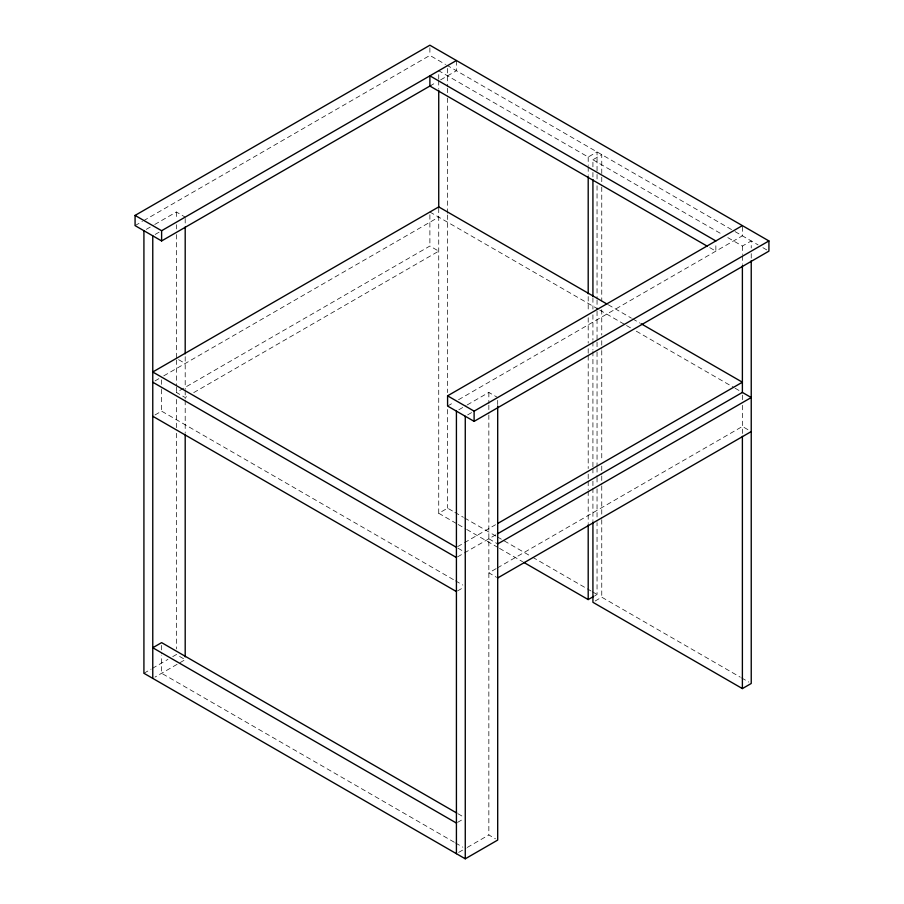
<?xml version="1.0" encoding="UTF-8"?>
<svg xmlns="http://www.w3.org/2000/svg" width="904" height="904" viewBox="0 0 904 904"><rect width="100%" height="100%" fill="white"/><g stroke="black" fill="none" stroke-linecap="round" stroke-linejoin="round"><path stroke-width="0.68" stroke-dasharray="4.52 3.39" d="M135.08 225.616L142.391 221.401M143.6 220.7L429.886 55.415L445.57 64.466M146.324 229.345L153.533 225.175M154.731 224.486L176.348 211.999L185.196 217.107M155.172 234.441L159.974 231.673M429.886 86.049L435.92 82.569M440.587 79.88L456.418 70.727L456.418 60.523M154.98 380.934L159.398 378.38M163.76 375.861L438.734 217.107M193.727 392.607L438.734 251.154L429.886 246.046L176.348 392.426L185.196 397.534L188.857 395.421M438.734 79.19L438.734 70.727L588.199 157.025L597.047 151.917L597.047 173.059M592.922 166.799L592.922 159.748L601.759 154.64L601.759 175.783M154.98 414.981L161.613 411.15L454.294 580.131M447.582 406.043L453.672 402.529M458.543 399.715L742.387 235.831L742.387 225.616M458.825 409.761L466.035 405.602M467.232 404.902L488.849 392.426L497.697 397.534M727.81 237.628L742.387 246.046L751.235 240.939L751.235 247.99M467.673 414.868L472.476 412.088M143.917 673.277L151.126 669.118M152.324 668.418L167.941 659.4M172.743 656.632L176.348 654.552L185.196 659.66L154.98 677.107M438.734 208.18L438.734 513.28L447.582 508.172L453.65 511.675M457.639 546.615L495.528 524.738M457.526 556.887L496.16 534.58M457.526 590.933L463.051 587.736M496.16 568.627L488.849 572.842L496.59 577.317M497.381 567.915L742.387 426.473L751.235 431.57M594.832 595.747L597.047 594.47L597.047 522.591M595.126 601.024L601.759 597.194L740.297 677.175M457.526 822.414L463.051 819.227M458.633 852.415L466.035 848.144M467.232 847.455L488.849 834.968L495.482 838.799M446.779 65.156L734.217 231.119M735.054 231.605L758.072 244.882M762.897 247.673L768.92 251.154M592.922 159.748L722.951 234.825M709.742 247.628L715.855 251.154L715.855 243.492M608.245 304.761L631.41 318.14M632.63 318.852L639.953 323.067M429.886 212.011L598.493 309.349M599.702 310.049L625.319 324.83M626.54 325.542L631.41 328.355M636.292 331.169L733.856 387.5M735.076 388.2L742.387 392.426M454.87 512.376L463.379 517.291M464.588 517.992L496.183 536.23M497.403 536.942L531.428 556.582M532.637 557.282L586.108 588.154M587.329 588.854L590.967 590.956M592.188 591.657L597.047 594.47M741.517 677.876L748.806 682.079M178.563 359.656L185.196 363.487M488.849 538.807L497.697 543.914M438.734 513.28L456.961 523.8M458.181 524.501L465.47 528.716M466.679 529.416L498.273 547.654M499.494 548.355L522.58 561.689M457.955 548.197L462.825 551.011M455.514 580.831L462.825 585.057M457.955 813.724L462.825 816.538M454.294 842.245L161.613 673.277L161.613 655.174M455.514 842.957L462.825 847.184M751.235 253.628L751.235 259.256M742.387 246.046L742.387 254.499M742.387 255.911L742.387 264.363M742.387 395.15L742.387 400.596M742.387 405.308L742.387 433.491M601.759 177.195L601.759 185.648M601.759 187.06L601.759 301.224M601.759 309.676L601.759 335.045M601.759 340.684L601.759 349.136M601.759 350.549L601.759 460.475M601.759 466.114L601.759 474.577M601.759 475.979L601.759 484.442M601.759 485.855L601.759 518.263M601.759 519.676L601.759 597.194M597.047 174.472L597.047 180.111M597.047 185.749L597.047 298.501M597.047 299.902L597.047 309.767M597.047 311.179L597.047 340.774M597.047 342.187L597.047 350.639M597.047 352.051L597.047 466.215M597.047 467.628L597.047 476.08M597.047 477.493L597.047 483.12M597.047 488.759L597.047 521.179M592.922 172.438L592.922 178.077M592.922 297.868L592.922 309.145M592.922 314.784L592.922 340.153M592.922 341.565L592.922 350.017M592.922 351.43L592.922 466.995M592.922 468.408L592.922 475.447M592.922 481.086L592.922 486.725M592.922 488.137L592.922 520.557M588.199 157.025L588.199 165.488M588.199 166.89L588.199 175.353M588.199 296.557L588.199 312.061M588.199 317.699L588.199 343.068M588.199 348.707L588.199 354.345M588.199 355.747L588.199 468.498M588.199 474.137L588.199 479.775M588.199 481.188L588.199 489.64M588.199 491.053L588.199 523.461M497.697 400.348L497.697 404.574M488.849 392.426L488.849 403.704M488.849 405.105L488.849 413.569M488.849 414.97L488.849 834.968M447.582 68.444L447.582 86.761M447.582 88.174L447.582 96.626M447.582 98.039L447.582 213.615M447.582 215.016L447.582 392.607M447.582 409.512L447.582 508.172M438.734 80.592L438.734 89.055M429.886 47.754L429.886 55.415M429.886 214.734L429.886 246.046M185.196 218.519L185.196 225.571M185.196 356.639L185.196 389.364M185.196 390.46L185.196 398.924M185.196 400.325L185.196 432.745M176.348 211.999L176.348 219.05M176.348 224.689L176.348 228.915M176.348 234.554L176.348 358.583M176.348 359.984L176.348 385.624M176.348 386.98L176.348 393.816M176.348 399.455L176.348 427.637M176.348 433.276L176.348 648.914M161.613 379.827L161.613 387.997M161.613 389.364L161.613 411.15M161.613 645.422L161.613 653.773"/><path stroke-width="1.36" d="M430.835 85.496L161.613 240.939L135.08 225.616L135.08 215.412L429.886 45.2L768.92 240.939L768.92 251.154L474.114 421.354L447.582 406.043L447.582 395.828L742.387 225.616M135.08 215.412L161.613 230.723L456.418 60.523M447.582 395.828L474.114 411.15L768.92 240.939M497.968 523.326L742.387 382.211L641.173 323.779M497.381 533.88L742.387 392.426L751.235 397.534L497.697 543.914M497.697 577.95L751.235 431.57M523.8 562.39L588.199 599.578L593.736 596.38M592.922 521.958L592.922 602.301L742.387 688.588L751.235 683.481L751.235 260.668M143.917 230.723L143.917 673.277L465.266 858.8L497.697 840.076L497.697 405.986M715.855 240.939L429.886 75.834L429.886 86.049L707.301 246.216M607.025 304.06L438.734 206.903L152.765 371.996L456.418 547.315M152.765 382.211L456.418 557.531M152.765 416.258L456.418 591.566M456.735 813.024L161.613 642.631L152.765 647.739L456.418 823.058M742.387 265.776L742.387 392.618M742.387 436.316L742.387 688.588M592.922 179.478L592.922 296.455M588.199 176.755L588.199 293.732M588.199 524.874L588.199 599.578M474.114 411.15L474.114 421.354M465.266 416.258L465.266 858.8M456.418 411.15L456.418 853.692M438.734 90.468L438.734 207.445M185.196 226.972L185.196 353.826M185.196 434.157L185.196 656.835M161.613 230.723L161.613 240.939M152.765 235.831L152.765 678.384"/></g></svg>
